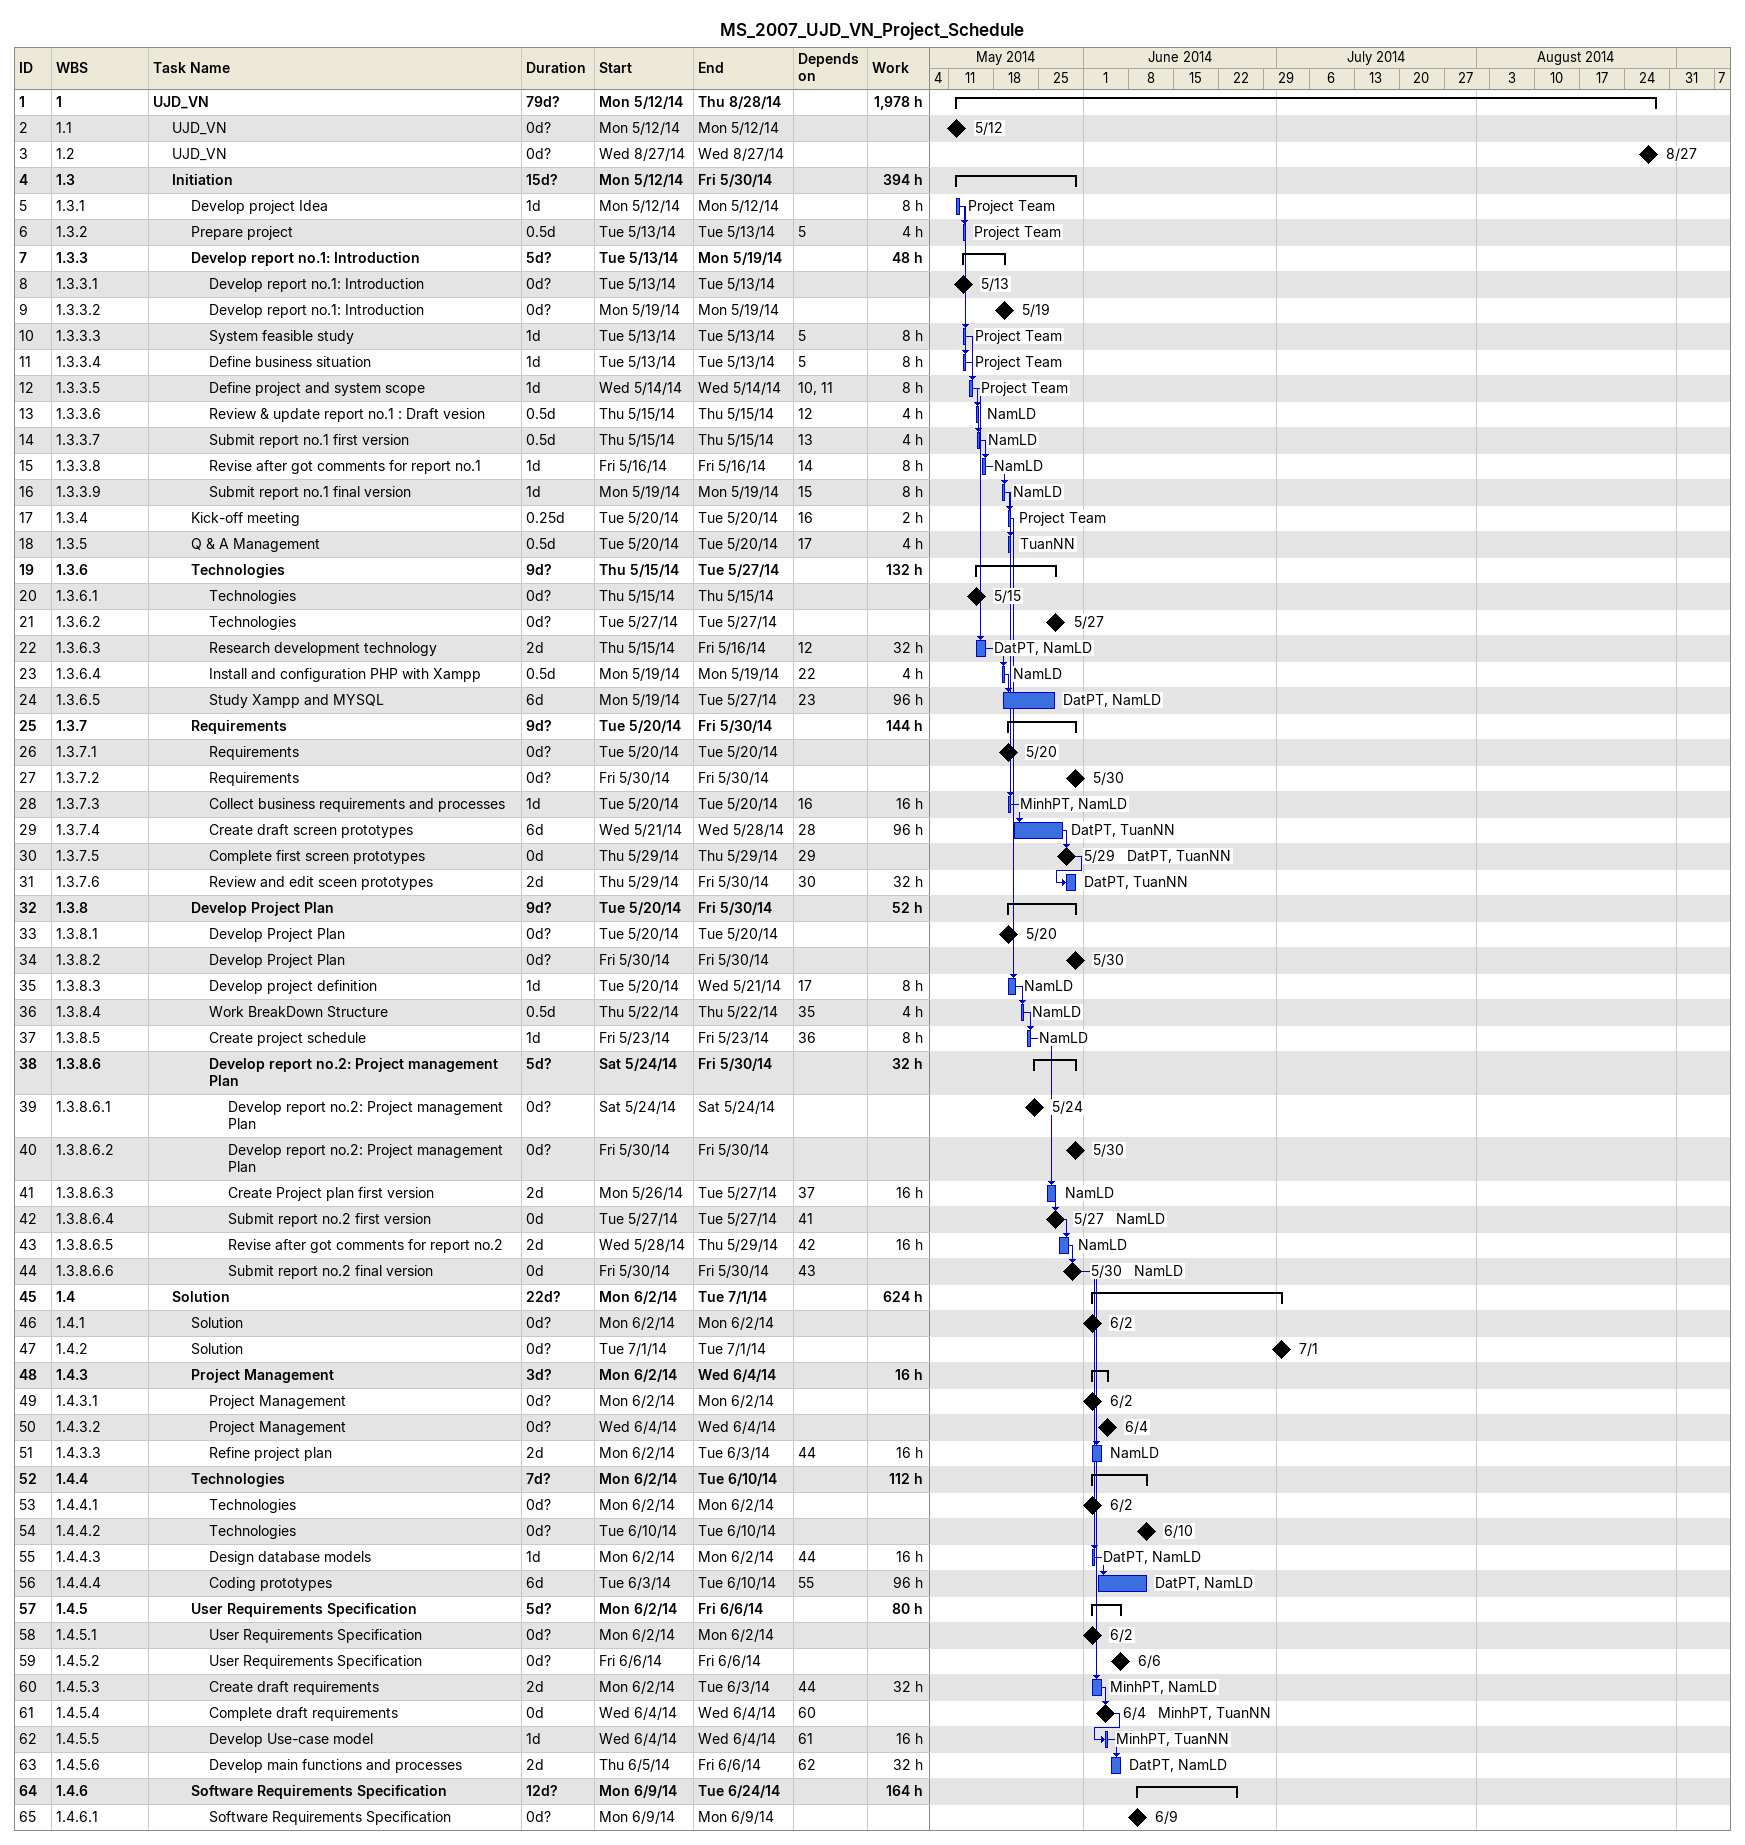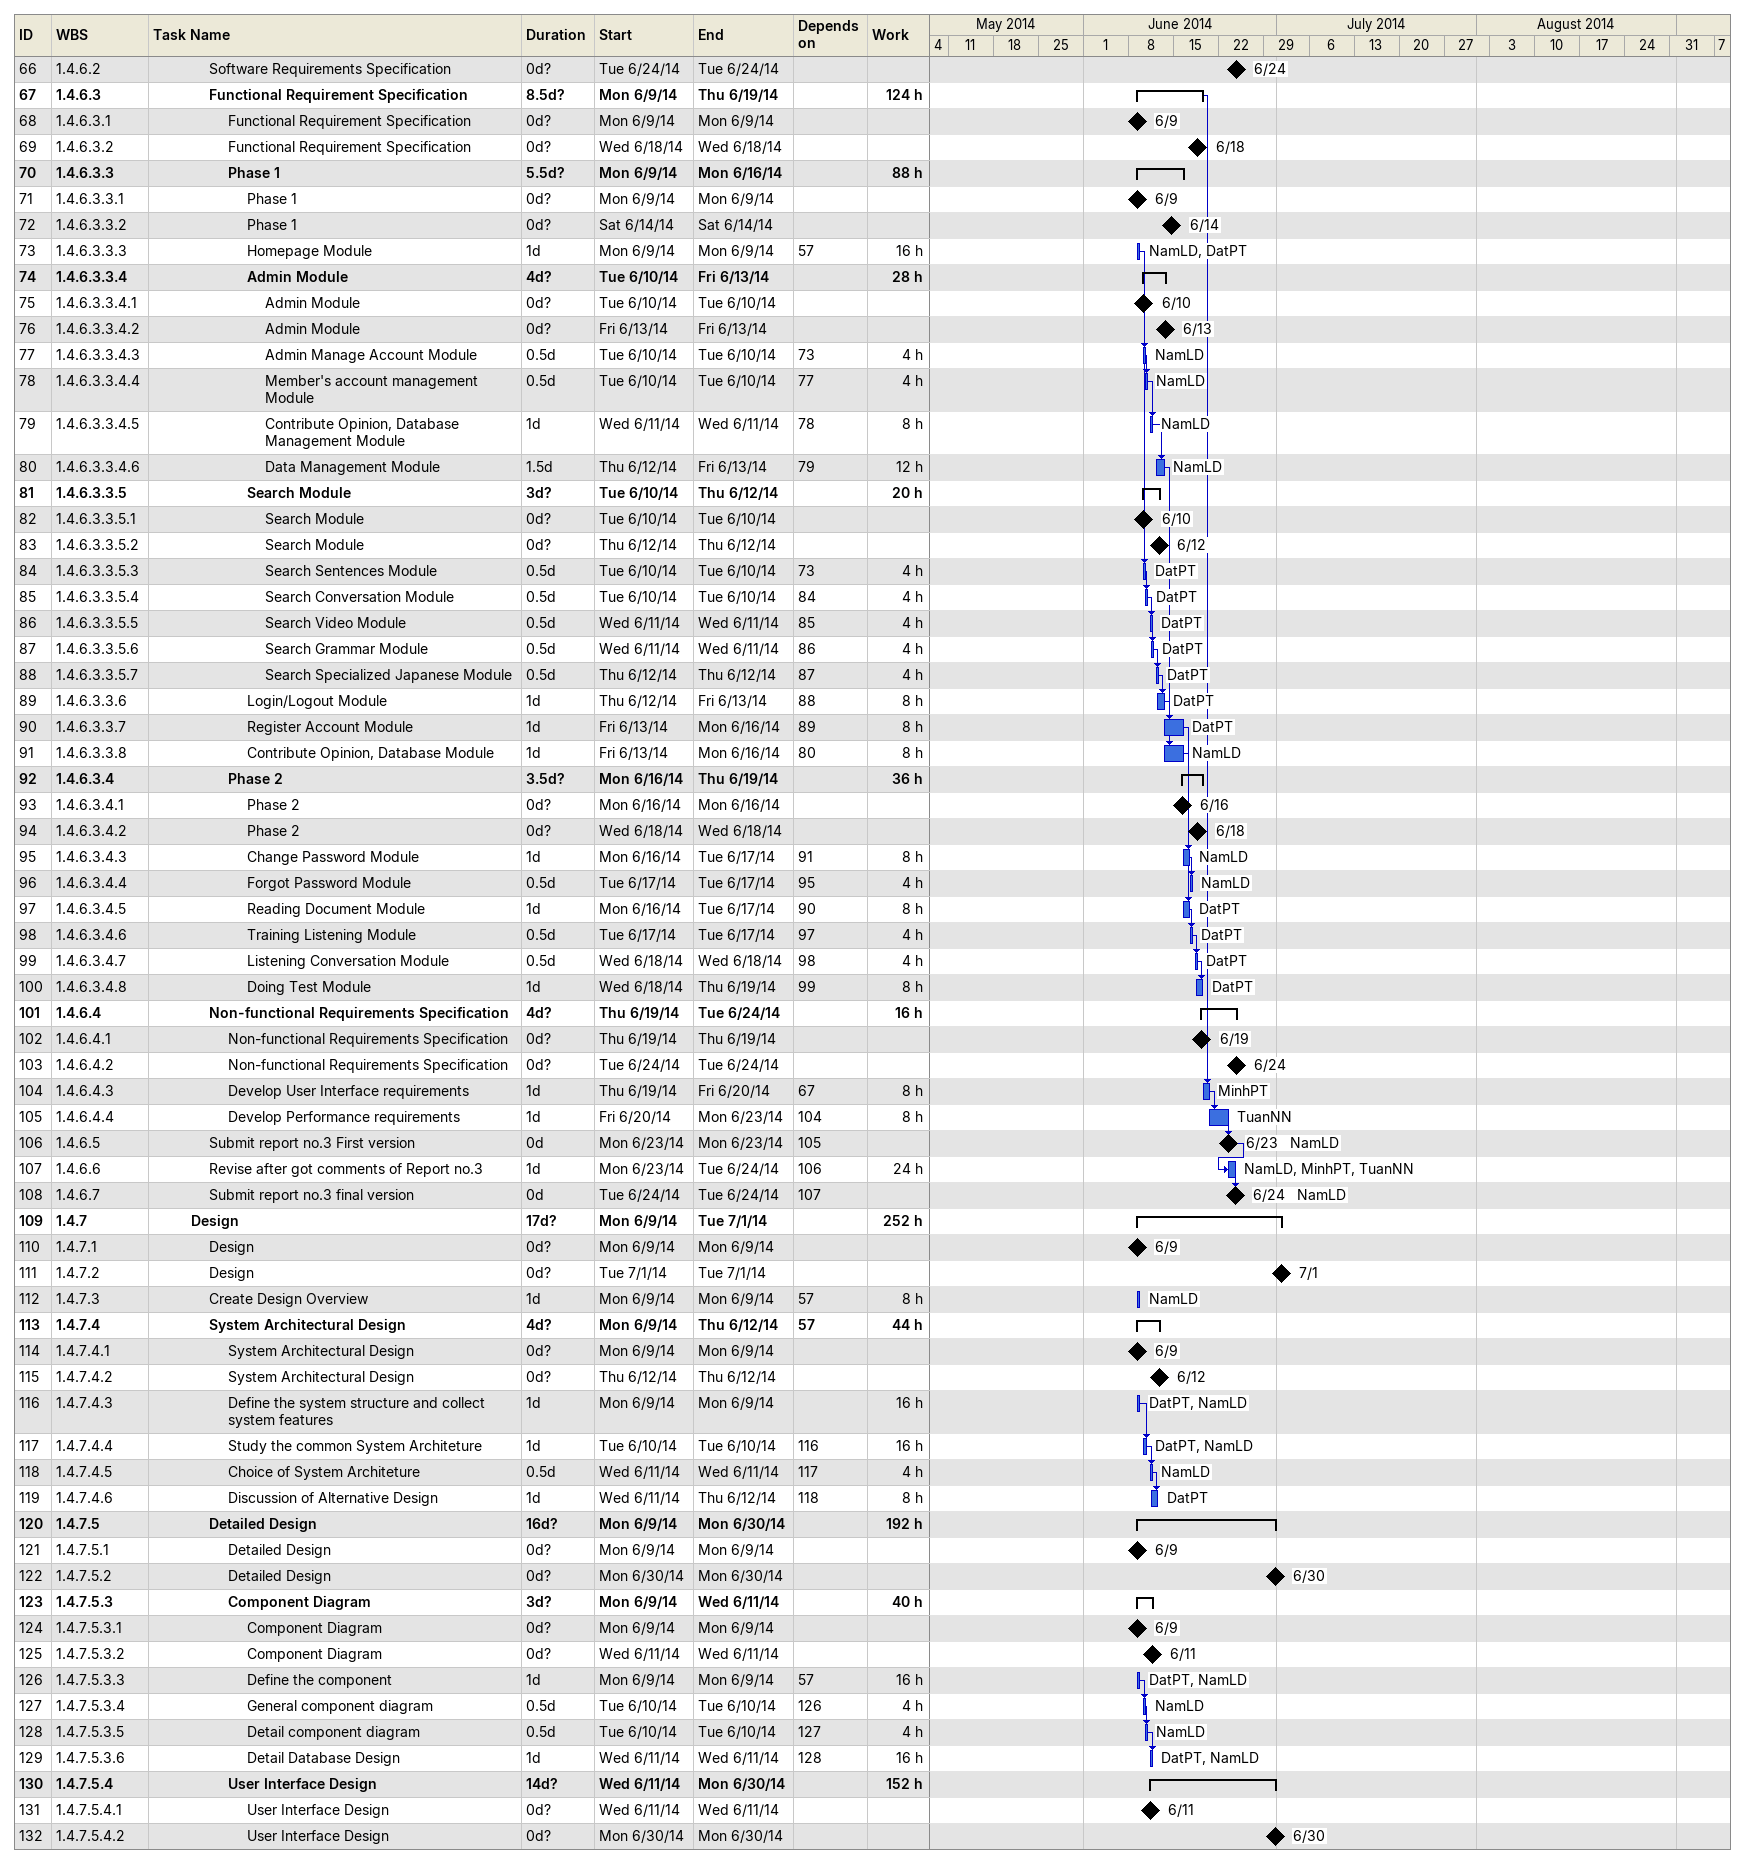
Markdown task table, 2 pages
MS_2007_UJD_VN_Project_Schedule

| ID | WBS | Task | Duration | Start | Finish | Predecessors | Resources | Work (h) |
|---|---|---|---|---|---|---|---|---|
| 1 | 1 | **UJD_VN** | 79d? | 2014-05-12 | 2014-08-28 |  |  | 1978 |
| 2 | 1.1 | UJD_VN | 0d? | 2014-05-12 | 2014-05-12 |  |  |  |
| 3 | 1.2 | UJD_VN | 0d? | 2014-08-27 | 2014-08-27 |  |  |  |
| 4 | 1.3 | **Initiation** | 15d? | 2014-05-12 | 2014-05-30 |  |  | 394 |
| 5 | 1.3.1 | Develop project Idea | 1d | 2014-05-12 | 2014-05-12 |  | Project Team | 8 |
| 6 | 1.3.2 | Prepare project | 0.5d | 2014-05-13 | 2014-05-13 | 5 | Project Team | 4 |
| 7 | 1.3.3 | **Develop report no.1: Introduction** | 5d? | 2014-05-13 | 2014-05-19 |  |  | 48 |
| 8 | 1.3.3.1 | Develop report no.1: Introduction | 0d? | 2014-05-13 | 2014-05-13 |  |  |  |
| 9 | 1.3.3.2 | Develop report no.1: Introduction | 0d? | 2014-05-19 | 2014-05-19 |  |  |  |
| 10 | 1.3.3.3 | System feasible study | 1d | 2014-05-13 | 2014-05-13 | 5 | Project Team | 8 |
| 11 | 1.3.3.4 | Define business situation | 1d | 2014-05-13 | 2014-05-13 | 5 | Project Team | 8 |
| 12 | 1.3.3.5 | Define project and system scope | 1d | 2014-05-14 | 2014-05-14 | 10, 11 | Project Team | 8 |
| 13 | 1.3.3.6 | Review & update report no.1 : Draft vesion | 0.5d | 2014-05-15 | 2014-05-15 | 12 | NamLD | 4 |
| 14 | 1.3.3.7 | Submit report no.1 first version | 0.5d | 2014-05-15 | 2014-05-15 | 13 | NamLD | 4 |
| 15 | 1.3.3.8 | Revise after got comments for report no.1 | 1d | 2014-05-16 | 2014-05-16 | 14 | NamLD | 8 |
| 16 | 1.3.3.9 | Submit report no.1 final version | 1d | 2014-05-19 | 2014-05-19 | 15 | NamLD | 8 |
| 17 | 1.3.4 | Kick-off meeting | 0.25d | 2014-05-20 | 2014-05-20 | 16 | Project Team | 2 |
| 18 | 1.3.5 | Q & A Management | 0.5d | 2014-05-20 | 2014-05-20 | 17 | TuanNN | 4 |
| 19 | 1.3.6 | **Technologies** | 9d? | 2014-05-15 | 2014-05-27 |  |  | 132 |
| 20 | 1.3.6.1 | Technologies | 0d? | 2014-05-15 | 2014-05-15 |  |  |  |
| 21 | 1.3.6.2 | Technologies | 0d? | 2014-05-27 | 2014-05-27 |  |  |  |
| 22 | 1.3.6.3 | Research development technology | 2d | 2014-05-15 | 2014-05-16 | 12 | DatPT, NamLD | 32 |
| 23 | 1.3.6.4 | Install and configuration PHP with Xampp | 0.5d | 2014-05-19 | 2014-05-19 | 22 | NamLD | 4 |
| 24 | 1.3.6.5 | Study Xampp and MYSQL | 6d | 2014-05-19 | 2014-05-27 | 23 | DatPT, NamLD | 96 |
| 25 | 1.3.7 | **Requirements** | 9d? | 2014-05-20 | 2014-05-30 |  |  | 144 |
| 26 | 1.3.7.1 | Requirements | 0d? | 2014-05-20 | 2014-05-20 |  |  |  |
| 27 | 1.3.7.2 | Requirements | 0d? | 2014-05-30 | 2014-05-30 |  |  |  |
| 28 | 1.3.7.3 | Collect business requirements and processes | 1d | 2014-05-20 | 2014-05-20 | 16 | MinhPT, NamLD | 16 |
| 29 | 1.3.7.4 | Create draft screen prototypes | 6d | 2014-05-21 | 2014-05-28 | 28 | DatPT, TuanNN | 96 |
| 30 | 1.3.7.5 | Complete first screen prototypes | 0d | 2014-05-29 | 2014-05-29 | 29 | DatPT, TuanNN |  |
| 31 | 1.3.7.6 | Review and edit sceen prototypes | 2d | 2014-05-29 | 2014-05-30 | 30 | DatPT, TuanNN | 32 |
| 32 | 1.3.8 | **Develop Project Plan** | 9d? | 2014-05-20 | 2014-05-30 |  |  | 52 |
| 33 | 1.3.8.1 | Develop Project Plan | 0d? | 2014-05-20 | 2014-05-20 |  |  |  |
| 34 | 1.3.8.2 | Develop Project Plan | 0d? | 2014-05-30 | 2014-05-30 |  |  |  |
| 35 | 1.3.8.3 | Develop project definition | 1d | 2014-05-20 | 2014-05-21 | 17 | NamLD | 8 |
| 36 | 1.3.8.4 | Work BreakDown Structure | 0.5d | 2014-05-22 | 2014-05-22 | 35 | NamLD | 4 |
| 37 | 1.3.8.5 | Create project schedule | 1d | 2014-05-23 | 2014-05-23 | 36 | NamLD | 8 |
| 38 | 1.3.8.6 | **Develop report no.2: Project management Plan** | 5d? | 2014-05-24 | 2014-05-30 |  |  | 32 |
| 39 | 1.3.8.6.1 | Develop report no.2: Project management Plan | 0d? | 2014-05-24 | 2014-05-24 |  |  |  |
| 40 | 1.3.8.6.2 | Develop report no.2: Project management Plan | 0d? | 2014-05-30 | 2014-05-30 |  |  |  |
| 41 | 1.3.8.6.3 | Create Project plan first version | 2d | 2014-05-26 | 2014-05-27 | 37 | NamLD | 16 |
| 42 | 1.3.8.6.4 | Submit report no.2 first version | 0d | 2014-05-27 | 2014-05-27 | 41 | NamLD |  |
| 43 | 1.3.8.6.5 | Revise after got comments for report no.2 | 2d | 2014-05-28 | 2014-05-29 | 42 | NamLD | 16 |
| 44 | 1.3.8.6.6 | Submit report no.2 final version | 0d | 2014-05-30 | 2014-05-30 | 43 | NamLD |  |
| 45 | 1.4 | **Solution** | 22d? | 2014-06-02 | 2014-07-01 |  |  | 624 |
| 46 | 1.4.1 | Solution | 0d? | 2014-06-02 | 2014-06-02 |  |  |  |
| 47 | 1.4.2 | Solution | 0d? | 2014-07-01 | 2014-07-01 |  |  |  |
| 48 | 1.4.3 | **Project Management** | 3d? | 2014-06-02 | 2014-06-04 |  |  | 16 |
| 49 | 1.4.3.1 | Project Management | 0d? | 2014-06-02 | 2014-06-02 |  |  |  |
| 50 | 1.4.3.2 | Project Management | 0d? | 2014-06-04 | 2014-06-04 |  |  |  |
| 51 | 1.4.3.3 | Refine project plan | 2d | 2014-06-02 | 2014-06-03 | 44 | NamLD | 16 |
| 52 | 1.4.4 | **Technologies** | 7d? | 2014-06-02 | 2014-06-10 |  |  | 112 |
| 53 | 1.4.4.1 | Technologies | 0d? | 2014-06-02 | 2014-06-02 |  |  |  |
| 54 | 1.4.4.2 | Technologies | 0d? | 2014-06-10 | 2014-06-10 |  |  |  |
| 55 | 1.4.4.3 | Design database models | 1d | 2014-06-02 | 2014-06-02 | 44 | DatPT, NamLD | 16 |
| 56 | 1.4.4.4 | Coding prototypes | 6d | 2014-06-03 | 2014-06-10 | 55 | DatPT, NamLD | 96 |
| 57 | 1.4.5 | **User Requirements Specification** | 5d? | 2014-06-02 | 2014-06-06 |  |  | 80 |
| 58 | 1.4.5.1 | User Requirements Specification | 0d? | 2014-06-02 | 2014-06-02 |  |  |  |
| 59 | 1.4.5.2 | User Requirements Specification | 0d? | 2014-06-06 | 2014-06-06 |  |  |  |
| 60 | 1.4.5.3 | Create draft requirements | 2d | 2014-06-02 | 2014-06-03 | 44 | MinhPT, NamLD | 32 |
| 61 | 1.4.5.4 | Complete draft requirements | 0d | 2014-06-04 | 2014-06-04 | 60 | MinhPT, TuanNN |  |
| 62 | 1.4.5.5 | Develop Use-case model | 1d | 2014-06-04 | 2014-06-04 | 61 | MinhPT, TuanNN | 16 |
| 63 | 1.4.5.6 | Develop main functions and processes | 2d | 2014-06-05 | 2014-06-06 | 62 | DatPT, NamLD | 32 |
| 64 | 1.4.6 | **Software Requirements Specification** | 12d? | 2014-06-09 | 2014-06-24 |  |  | 164 |
| 65 | 1.4.6.1 | Software Requirements Specification | 0d? | 2014-06-09 | 2014-06-09 |  |  |  |
| 66 | 1.4.6.2 | Software Requirements Specification | 0d? | 2014-06-24 | 2014-06-24 |  |  |  |
| 67 | 1.4.6.3 | **Functional Requirement Specification** | 8.5d? | 2014-06-09 | 2014-06-19 |  |  | 124 |
| 68 | 1.4.6.3.1 | Functional Requirement Specification | 0d? | 2014-06-09 | 2014-06-09 |  |  |  |
| 69 | 1.4.6.3.2 | Functional Requirement Specification | 0d? | 2014-06-18 | 2014-06-18 |  |  |  |
| 70 | 1.4.6.3.3 | **Phase 1** | 5.5d? | 2014-06-09 | 2014-06-16 |  |  | 88 |
| 71 | 1.4.6.3.3.1 | Phase 1 | 0d? | 2014-06-09 | 2014-06-09 |  |  |  |
| 72 | 1.4.6.3.3.2 | Phase 1 | 0d? | 2014-06-14 | 2014-06-14 |  |  |  |
| 73 | 1.4.6.3.3.3 | Homepage Module | 1d | 2014-06-09 | 2014-06-09 | 57 | NamLD, DatPT | 16 |
| 74 | 1.4.6.3.3.4 | **Admin Module** | 4d? | 2014-06-10 | 2014-06-13 |  |  | 28 |
| 75 | 1.4.6.3.3.4.1 | Admin Module | 0d? | 2014-06-10 | 2014-06-10 |  |  |  |
| 76 | 1.4.6.3.3.4.2 | Admin Module | 0d? | 2014-06-13 | 2014-06-13 |  |  |  |
| 77 | 1.4.6.3.3.4.3 | Admin Manage Account Module | 0.5d | 2014-06-10 | 2014-06-10 | 73 | NamLD | 4 |
| 78 | 1.4.6.3.3.4.4 | Member's account management Module | 0.5d | 2014-06-10 | 2014-06-10 | 77 | NamLD | 4 |
| 79 | 1.4.6.3.3.4.5 | Contribute Opinion, Database Management Module | 1d | 2014-06-11 | 2014-06-11 | 78 | NamLD | 8 |
| 80 | 1.4.6.3.3.4.6 | Data Management Module | 1.5d | 2014-06-12 | 2014-06-13 | 79 | NamLD | 12 |
| 81 | 1.4.6.3.3.5 | **Search Module** | 3d? | 2014-06-10 | 2014-06-12 |  |  | 20 |
| 82 | 1.4.6.3.3.5.1 | Search Module | 0d? | 2014-06-10 | 2014-06-10 |  |  |  |
| 83 | 1.4.6.3.3.5.2 | Search Module | 0d? | 2014-06-12 | 2014-06-12 |  |  |  |
| 84 | 1.4.6.3.3.5.3 | Search Sentences Module | 0.5d | 2014-06-10 | 2014-06-10 | 73 | DatPT | 4 |
| 85 | 1.4.6.3.3.5.4 | Search Conversation Module | 0.5d | 2014-06-10 | 2014-06-10 | 84 | DatPT | 4 |
| 86 | 1.4.6.3.3.5.5 | Search Video Module | 0.5d | 2014-06-11 | 2014-06-11 | 85 | DatPT | 4 |
| 87 | 1.4.6.3.3.5.6 | Search Grammar Module | 0.5d | 2014-06-11 | 2014-06-11 | 86 | DatPT | 4 |
| 88 | 1.4.6.3.3.5.7 | Search Specialized Japanese Module | 0.5d | 2014-06-12 | 2014-06-12 | 87 | DatPT | 4 |
| 89 | 1.4.6.3.3.6 | Login/Logout Module | 1d | 2014-06-12 | 2014-06-13 | 88 | DatPT | 8 |
| 90 | 1.4.6.3.3.7 | Register Account Module | 1d | 2014-06-13 | 2014-06-16 | 89 | DatPT | 8 |
| 91 | 1.4.6.3.3.8 | Contribute Opinion, Database Module | 1d | 2014-06-13 | 2014-06-16 | 80 | NamLD | 8 |
| 92 | 1.4.6.3.4 | **Phase 2** | 3.5d? | 2014-06-16 | 2014-06-19 |  |  | 36 |
| 93 | 1.4.6.3.4.1 | Phase 2 | 0d? | 2014-06-16 | 2014-06-16 |  |  |  |
| 94 | 1.4.6.3.4.2 | Phase 2 | 0d? | 2014-06-18 | 2014-06-18 |  |  |  |
| 95 | 1.4.6.3.4.3 | Change Password Module | 1d | 2014-06-16 | 2014-06-17 | 91 | NamLD | 8 |
| 96 | 1.4.6.3.4.4 | Forgot Password Module | 0.5d | 2014-06-17 | 2014-06-17 | 95 | NamLD | 4 |
| 97 | 1.4.6.3.4.5 | Reading Document Module | 1d | 2014-06-16 | 2014-06-17 | 90 | DatPT | 8 |
| 98 | 1.4.6.3.4.6 | Training Listening Module | 0.5d | 2014-06-17 | 2014-06-17 | 97 | DatPT | 4 |
| 99 | 1.4.6.3.4.7 | Listening Conversation Module | 0.5d | 2014-06-18 | 2014-06-18 | 98 | DatPT | 4 |
| 100 | 1.4.6.3.4.8 | Doing Test Module | 1d | 2014-06-18 | 2014-06-19 | 99 | DatPT | 8 |
| 101 | 1.4.6.4 | **Non-functional Requirements Specification** | 4d? | 2014-06-19 | 2014-06-24 |  |  | 16 |
| 102 | 1.4.6.4.1 | Non-functional Requirements Specification | 0d? | 2014-06-19 | 2014-06-19 |  |  |  |
| 103 | 1.4.6.4.2 | Non-functional Requirements Specification | 0d? | 2014-06-24 | 2014-06-24 |  |  |  |
| 104 | 1.4.6.4.3 | Develop User Interface requirements | 1d | 2014-06-19 | 2014-06-20 | 67 | MinhPT | 8 |
| 105 | 1.4.6.4.4 | Develop Performance requirements | 1d | 2014-06-20 | 2014-06-23 | 104 | TuanNN | 8 |
| 106 | 1.4.6.5 | Submit report no.3 First version | 0d | 2014-06-23 | 2014-06-23 | 105 | NamLD |  |
| 107 | 1.4.6.6 | Revise after got comments of Report no.3 | 1d | 2014-06-23 | 2014-06-24 | 106 | NamLD, MinhPT, TuanNN | 24 |
| 108 | 1.4.6.7 | Submit report no.3 final version | 0d | 2014-06-24 | 2014-06-24 | 107 | NamLD |  |
| 109 | 1.4.7 | **Design** | 17d? | 2014-06-09 | 2014-07-01 |  |  | 252 |
| 110 | 1.4.7.1 | Design | 0d? | 2014-06-09 | 2014-06-09 |  |  |  |
| 111 | 1.4.7.2 | Design | 0d? | 2014-07-01 | 2014-07-01 |  |  |  |
| 112 | 1.4.7.3 | Create Design Overview | 1d | 2014-06-09 | 2014-06-09 | 57 | NamLD | 8 |
| 113 | 1.4.7.4 | **System Architectural Design** | 4d? | 2014-06-09 | 2014-06-12 | 57 |  | 44 |
| 114 | 1.4.7.4.1 | System Architectural Design | 0d? | 2014-06-09 | 2014-06-09 |  |  |  |
| 115 | 1.4.7.4.2 | System Architectural Design | 0d? | 2014-06-12 | 2014-06-12 |  |  |  |
| 116 | 1.4.7.4.3 | Define the system structure and collect system features | 1d | 2014-06-09 | 2014-06-09 |  | DatPT, NamLD | 16 |
| 117 | 1.4.7.4.4 | Study the common System Architeture | 1d | 2014-06-10 | 2014-06-10 | 116 | DatPT, NamLD | 16 |
| 118 | 1.4.7.4.5 | Choice of System Architeture | 0.5d | 2014-06-11 | 2014-06-11 | 117 | NamLD | 4 |
| 119 | 1.4.7.4.6 | Discussion of Alternative Design | 1d | 2014-06-11 | 2014-06-12 | 118 | DatPT | 8 |
| 120 | 1.4.7.5 | **Detailed Design** | 16d? | 2014-06-09 | 2014-06-30 |  |  | 192 |
| 121 | 1.4.7.5.1 | Detailed Design | 0d? | 2014-06-09 | 2014-06-09 |  |  |  |
| 122 | 1.4.7.5.2 | Detailed Design | 0d? | 2014-06-30 | 2014-06-30 |  |  |  |
| 123 | 1.4.7.5.3 | **Component Diagram** | 3d? | 2014-06-09 | 2014-06-11 |  |  | 40 |
| 124 | 1.4.7.5.3.1 | Component Diagram | 0d? | 2014-06-09 | 2014-06-09 |  |  |  |
| 125 | 1.4.7.5.3.2 | Component Diagram | 0d? | 2014-06-11 | 2014-06-11 |  |  |  |
| 126 | 1.4.7.5.3.3 | Define the component | 1d | 2014-06-09 | 2014-06-09 | 57 | DatPT, NamLD | 16 |
| 127 | 1.4.7.5.3.4 | General component diagram | 0.5d | 2014-06-10 | 2014-06-10 | 126 | NamLD | 4 |
| 128 | 1.4.7.5.3.5 | Detail component diagram | 0.5d | 2014-06-10 | 2014-06-10 | 127 | NamLD | 4 |
| 129 | 1.4.7.5.3.6 | Detail Database Design | 1d | 2014-06-11 | 2014-06-11 | 128 | DatPT, NamLD | 16 |
| 130 | 1.4.7.5.4 | **User Interface Design** | 14d? | 2014-06-11 | 2014-06-30 |  |  | 152 |
| 131 | 1.4.7.5.4.1 | User Interface Design | 0d? | 2014-06-11 | 2014-06-11 |  |  |  |
| 132 | 1.4.7.5.4.2 | User Interface Design | 0d? | 2014-06-30 | 2014-06-30 |  |  |  |
